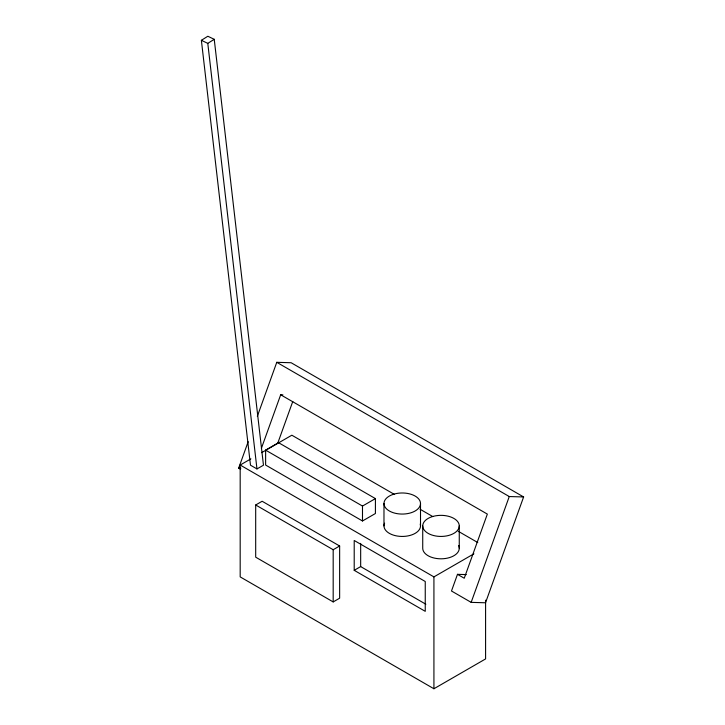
<?xml version="1.0" encoding="UTF-8"?>
<svg xmlns="http://www.w3.org/2000/svg" width="725" height="725" viewBox="0 0 725 725"><rect width="100%" height="100%" fill="white"/><g stroke="black" fill="none" stroke-linecap="round" stroke-linejoin="round"><path stroke-width="1.09" d="M240.573 469.238L238.661 468.132L248.186 441.679M257.339 416.286L276.769 362.319L291.133 362.736L523.622 496.96L485.514 602.774L471.159 602.366L451.485 591.002L457.484 574.336L466.32 574.59M261.372 448.403L280.684 394.781L282.886 394.844M277.621 443.564L292.764 401.505M471.159 602.366L509.267 496.543L523.622 496.96M201.378 40.31L207.83 36.25L214.238 39.304L263.465 465.214L256.967 468.93L250.487 465.187L201.378 40.31L207.785 43.364L214.238 39.304M265.622 450.134L278.536 442.676L375.414 498.601L375.414 513.518L362.491 520.976L265.622 465.042L265.622 450.134L362.491 506.059L375.414 498.601M485.587 600.164L485.587 658.925L433.922 688.75L240.183 576.892L240.183 465.033L250.904 458.843M261.625 452.654L291.849 435.208L394.59 494.522M255.689 504.981L262.142 501.256L339.644 545.998L339.644 598.197L333.183 601.922L255.689 557.181L255.689 504.981L333.183 549.722L339.644 545.998M354.208 570.321L425.249 611.329L425.249 581.504L354.208 540.487L354.208 570.321L360.669 566.588L425.865 604.233M240.183 465.033L433.922 576.892L473.896 553.818M238.661 468.132L240.872 468.196M276.769 362.319L509.267 496.543M280.684 394.781L487.345 514.097L464.245 578.233L457.484 574.336M420.029 509.213L432.752 516.553M458.191 531.244L477.766 542.545M207.785 43.364L256.967 468.93M459.26 525.897A18.27 10.549 0 0 1 431.864 535.023A18.27 10.549 0 0 1 431.864 516.762A18.27 10.549 0 0 1 459.26 525.897L459.26 548.263M433.922 576.892L433.922 688.75M422.729 525.897L422.729 548.263A18.27 10.549 0 0 0 443.383 558.721A18.27 10.549 0 0 0 458.635 545.535M420.509 503.522A18.27 10.549 0 0 1 393.113 512.657A18.27 10.549 0 0 1 393.113 494.387A18.27 10.549 0 0 1 420.509 503.522L420.509 525.897M383.978 503.522L383.978 525.897M362.491 506.059L362.491 520.976M360.669 543.388L360.669 566.588M333.183 549.722L333.183 601.922M420.237 524.057A18.27 10.549 0 0 1 401.451 536.428A18.27 10.549 0 0 1 384.603 523.169"/></g></svg>
